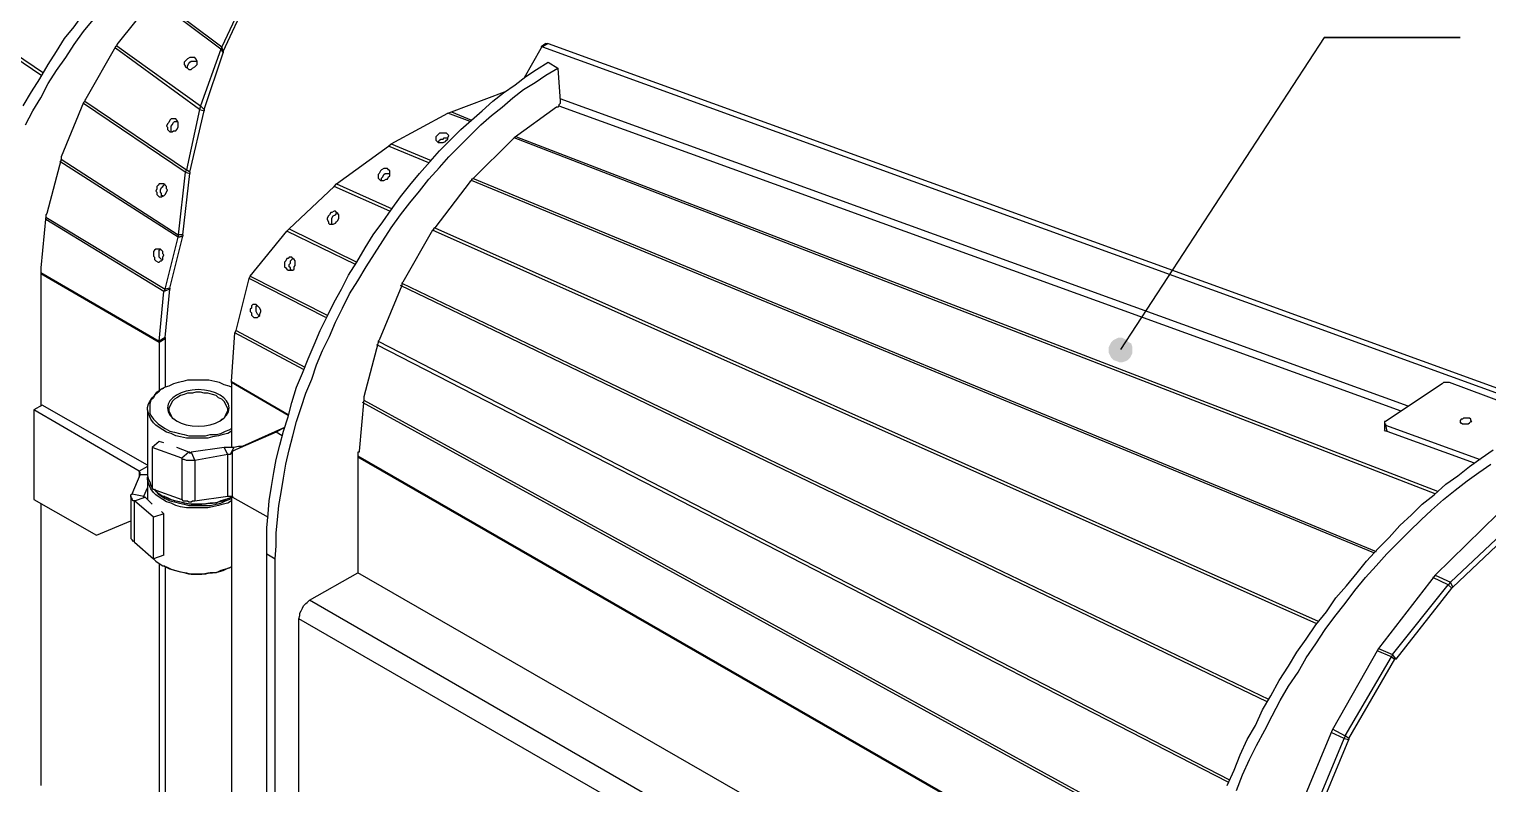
# Model space of a CAD drawing. Extents: x 3 to 592, y 5 to 207.
# Drawn here: x 522.35 to 565.87, y 154.18 to 176.71 of the extents above; entities that cross this region are included whole.
import ezdxf

# ---------------------------------------------------------------- set-up
doc = ezdxf.new("R2010")
doc.units = 0
doc.layers.get('0').update_dxf_attribs({"linetype": 'CONTINUOUS'})
picture_1 = doc.add_image_def('image5.jpg', size_in_pixel=(760, 1236))

msp = doc.modelspace()

# ---------------------------------------------------------------- hatches: boundary and pattern name
h = msp.add_hatch(color=7)
h.paths.add_polyline_path([(554.704237, 166.828611), (554.81007, 166.793333), (554.880626, 166.758056), (554.951181, 166.758056), (555.057015, 166.793333), (555.12757, 166.828611), (555.198126, 166.899167), (555.233404, 166.969722), (555.268681, 167.040278), (555.268681, 167.146111), (555.268681, 167.216667), (555.233404, 167.3225), (555.162848, 167.357778), (555.092293, 167.428333), (555.021737, 167.463611), (554.951181, 167.498889), (554.845348, 167.498889), (554.774793, 167.463611), (554.704237, 167.428333), (554.633681, 167.357778), (554.598404, 167.287222), (554.563126, 167.216667), (554.563126, 167.110833), (554.563126, 167.040278), (554.598404, 166.969722), (554.633681, 166.899167), (554.704237, 166.828611), (554.915904, 167.146111)])
h.paths.add_polyline_path([(507.961181, 190.641111), (508.031737, 190.570556), (508.102293, 190.570556), (508.172848, 190.535278), (508.278681, 190.535278), (508.349237, 190.570556), (508.419793, 190.641111), (508.490348, 190.676389), (508.525626, 190.782222), (508.560904, 190.852778), (508.560904, 190.923333), (508.525626, 191.029167), (508.490348, 191.099722), (508.419793, 191.170278), (508.349237, 191.205556), (508.278681, 191.240833), (508.208126, 191.276111), (508.102293, 191.240833), (508.031737, 191.205556), (507.961181, 191.170278), (507.890626, 191.099722), (507.855348, 191.029167), (507.855348, 190.958611), (507.855348, 190.852778), (507.855348, 190.782222), (507.890626, 190.711667), (507.961181, 190.641111), (508.208126, 190.888056)])
h.paths.add_polyline_path([(565.887293, 108.726111), (568.709515, 106.574167), (567.933404, 105.833333)])
h.paths.add_polyline_path([(565.887293, 111.618889), (568.356737, 114.158889), (569.027015, 113.276944)])
h.paths.add_polyline_path([(554.880626, 54.010278), (554.951181, 53.939722), (555.021737, 53.904444), (555.092293, 53.869167), (555.198126, 53.869167), (555.268681, 53.869167), (555.339237, 53.904444), (555.409793, 53.975), (555.480348, 54.045556), (555.515626, 54.116111), (555.515626, 54.186667), (555.515626, 54.2925), (555.480348, 54.363056), (555.44507, 54.433611), (555.374515, 54.504167), (555.303959, 54.539444), (555.233404, 54.574722), (555.12757, 54.574722), (555.057015, 54.574722), (554.986459, 54.539444), (554.915904, 54.468889), (554.845348, 54.398333), (554.81007, 54.327778), (554.81007, 54.257222), (554.81007, 54.151389), (554.845348, 54.080833), (554.880626, 54.010278), (555.162848, 54.221944)])
h.paths.add_polyline_path([(559.643126, 73.095556), (559.748959, 73.025), (559.819515, 73.025), (559.89007, 72.989722), (559.995904, 73.025), (560.066459, 73.060278), (560.137015, 73.095556), (560.172293, 73.166111), (560.20757, 73.271944), (560.242848, 73.3425), (560.242848, 73.413056), (560.20757, 73.518889), (560.172293, 73.589444), (560.101737, 73.66), (560.031181, 73.695278), (559.960626, 73.730556), (559.854793, 73.730556), (559.784237, 73.695278), (559.713681, 73.66), (559.643126, 73.624722), (559.57257, 73.554167), (559.537293, 73.483611), (559.537293, 73.377778), (559.537293, 73.307222), (559.537293, 73.201389), (559.607848, 73.130833), (559.643126, 73.095556), (559.89007, 73.377778)])
h.paths.add_polyline_path([(502.951737, 82.514722), (502.845904, 82.55), (502.775348, 82.585278), (502.704793, 82.585278), (502.598959, 82.55), (502.528404, 82.514722), (502.457848, 82.444167), (502.42257, 82.373611), (502.387293, 82.303056), (502.387293, 82.197222), (502.387293, 82.126667), (502.42257, 82.056111), (502.493126, 81.985556), (502.563681, 81.915), (502.634237, 81.879722), (502.704793, 81.879722), (502.810626, 81.879722), (502.881181, 81.879722), (502.951737, 81.950278), (503.022293, 81.985556), (503.05757, 82.056111), (503.092848, 82.161944), (503.092848, 82.2325), (503.092848, 82.338333), (503.05757, 82.408889), (502.987015, 82.479444), (502.951737, 82.514722), (502.74007, 82.2325)])
h.paths.add_polyline_path([(531.63257, 120.261944), (531.738404, 120.226667), (531.808959, 120.226667), (531.914793, 120.226667), (531.985348, 120.261944), (532.055904, 120.297222), (532.126459, 120.367778), (532.161737, 120.438333), (532.197015, 120.508889), (532.197015, 120.614722), (532.161737, 120.685278), (532.126459, 120.755833), (532.091181, 120.826389), (532.020626, 120.896944), (531.914793, 120.932222), (531.844237, 120.932222), (531.738404, 120.932222), (531.667848, 120.896944), (531.597293, 120.861667), (531.526737, 120.791111), (531.491459, 120.720556), (531.456181, 120.65), (531.456181, 120.544167), (531.491459, 120.473611), (531.526737, 120.403056), (531.562015, 120.3325), (531.63257, 120.261944), (531.808959, 120.579444)])
h.paths.add_polyline_path([(519.391181, 114.370556), (519.497015, 114.335278), (519.56757, 114.335278), (519.638126, 114.370556), (519.743959, 114.405833), (519.814515, 114.441111), (519.849793, 114.511667), (519.88507, 114.582222), (519.920348, 114.688056), (519.88507, 114.758611), (519.88507, 114.864444), (519.814515, 114.935), (519.779237, 114.970278), (519.673404, 115.040833), (519.602848, 115.040833), (519.532293, 115.040833), (519.426459, 115.040833), (519.355904, 115.005556), (519.285348, 114.970278), (519.25007, 114.899722), (519.214793, 114.793889), (519.179515, 114.723333), (519.179515, 114.6175), (519.214793, 114.546944), (519.25007, 114.476389), (519.320626, 114.405833), (519.391181, 114.370556), (519.532293, 114.688056)])
h.paths.add_polyline_path([(515.616459, 111.583611), (515.263681, 115.111389), (516.322015, 115.076111)])
h.paths.add_polyline_path([(537.912015, 92.921667), (537.98257, 92.886389), (538.088404, 92.851111), (538.158959, 92.851111), (538.229515, 92.886389), (538.30007, 92.921667), (538.370626, 92.992222), (538.441181, 93.062778), (538.441181, 93.168611), (538.441181, 93.239167), (538.441181, 93.309722), (538.405904, 93.415556), (538.370626, 93.486111), (538.30007, 93.521389), (538.194237, 93.556667), (538.123681, 93.591944), (538.053126, 93.556667), (537.947293, 93.556667), (537.876737, 93.521389), (537.806181, 93.450833), (537.770904, 93.380278), (537.735626, 93.274444), (537.735626, 93.203889), (537.770904, 93.133333), (537.806181, 93.0275), (537.841459, 92.956944), (537.912015, 92.921667), (538.088404, 93.203889)])
h.paths.add_polyline_path([(551.846737, 86.077778), (551.917293, 86.0425), (551.987848, 86.007222), (552.093681, 85.971944), (552.164237, 86.007222), (552.27007, 86.0425), (552.340626, 86.077778), (552.375904, 86.148333), (552.411181, 86.218889), (552.446459, 86.289444), (552.446459, 86.395278), (552.446459, 86.465833), (552.411181, 86.536389), (552.340626, 86.606944), (552.27007, 86.6775), (552.199515, 86.6775), (552.093681, 86.712778), (552.023126, 86.712778), (551.95257, 86.6775), (551.882015, 86.606944), (551.811459, 86.571667), (551.776181, 86.501111), (551.740904, 86.395278), (551.740904, 86.324722), (551.740904, 86.218889), (551.811459, 86.148333), (551.846737, 86.077778), (552.093681, 86.36)])
h.paths.add_polyline_path([(556.503404, 74.718333), (556.609237, 74.683056), (556.679793, 74.683056), (556.785626, 74.683056), (556.856181, 74.718333), (556.926737, 74.788889), (556.962015, 74.859444), (556.997293, 74.93), (557.03257, 75.000556), (557.03257, 75.106389), (556.997293, 75.176944), (556.962015, 75.2475), (556.891459, 75.318056), (556.820904, 75.353333), (556.750348, 75.388611), (556.679793, 75.388611), (556.573959, 75.388611), (556.503404, 75.353333), (556.432848, 75.318056), (556.362293, 75.2475), (556.327015, 75.176944), (556.327015, 75.071111), (556.327015, 75.000556), (556.327015, 74.894722), (556.39757, 74.824167), (556.432848, 74.788889), (556.503404, 74.718333), (556.679793, 75.035833)])
h.paths.add_polyline_path([(553.892848, 71.4375), (553.822293, 71.366944), (553.787015, 71.296389), (553.787015, 71.190556), (553.822293, 71.12), (553.85757, 71.049444), (553.892848, 70.978889), (553.963404, 70.908333), (554.033959, 70.873056), (554.139793, 70.873056), (554.210348, 70.873056), (554.280904, 70.873056), (554.386737, 70.943611), (554.422015, 70.978889), (554.49257, 71.049444), (554.49257, 71.155278), (554.527848, 71.225833), (554.49257, 71.331667), (554.457293, 71.402222), (554.422015, 71.472778), (554.351459, 71.508056), (554.280904, 71.543333), (554.17507, 71.578611), (554.104515, 71.578611), (553.998681, 71.543333), (553.928126, 71.508056), (553.892848, 71.4375), (554.139793, 71.225833)])
h.paths.add_polyline_path([(549.165626, 94.9325), (549.236181, 94.897222), (549.342015, 94.861944), (549.41257, 94.861944), (549.483126, 94.861944), (549.588959, 94.897222), (549.659515, 94.9325), (549.694793, 95.003056), (549.73007, 95.073611), (549.765348, 95.179444), (549.765348, 95.25), (549.73007, 95.355833), (549.694793, 95.426389), (549.624237, 95.461667), (549.553681, 95.532222), (549.483126, 95.5675), (549.377293, 95.5675), (549.306737, 95.532222), (549.236181, 95.532222), (549.165626, 95.461667), (549.09507, 95.391111), (549.059793, 95.320556), (549.059793, 95.25), (549.059793, 95.144167), (549.059793, 95.073611), (549.130348, 95.003056), (549.165626, 94.9325), (549.41257, 95.214722)])
h.paths.add_polyline_path([(541.510348, 62.653333), (539.993404, 59.443056), (539.076181, 60.078056)])
h.paths.add_polyline_path([(542.992015, 73.307222), (542.921459, 73.377778), (542.850904, 73.413056), (542.74507, 73.413056), (542.674515, 73.413056), (542.568681, 73.413056), (542.498126, 73.377778), (542.42757, 73.307222), (542.392293, 73.236667), (542.357015, 73.166111), (542.357015, 73.060278), (542.357015, 72.989722), (542.392293, 72.919167), (542.42757, 72.848611), (542.498126, 72.778056), (542.603959, 72.742778), (542.674515, 72.7075), (542.74507, 72.7075), (542.850904, 72.742778), (542.921459, 72.778056), (542.992015, 72.848611), (543.027293, 72.919167), (543.06257, 72.989722), (543.06257, 73.060278), (543.06257, 73.166111), (543.027293, 73.236667), (542.992015, 73.307222), (542.709793, 73.060278)])
h.paths.add_polyline_path([(545.073404, 66.463333), (545.002848, 66.428056), (544.897015, 66.428056), (544.826459, 66.392778), (544.755904, 66.322222), (544.720626, 66.251667), (544.685348, 66.181111), (544.685348, 66.075278), (544.685348, 66.004722), (544.720626, 65.934167), (544.755904, 65.863611), (544.826459, 65.793056), (544.897015, 65.757778), (545.002848, 65.7225), (545.073404, 65.7225), (545.179237, 65.757778), (545.249793, 65.793056), (545.320348, 65.863611), (545.355626, 65.934167), (545.390904, 66.004722), (545.390904, 66.075278), (545.390904, 66.181111), (545.355626, 66.251667), (545.320348, 66.322222), (545.249793, 66.392778), (545.179237, 66.428056), (545.073404, 66.463333), (545.038126, 66.075278)])
h.paths.add_polyline_path([(492.862293, 116.593056), (493.779515, 120.015), (494.767293, 119.556389)])
h.paths.add_polyline_path([(526.411459, 99.941944), (526.482015, 99.906667), (526.55257, 99.871389), (526.623126, 99.836111), (526.728959, 99.836111), (526.799515, 99.871389), (526.87007, 99.906667), (526.940626, 99.977222), (526.975904, 100.047778), (527.011181, 100.118333), (527.011181, 100.224167), (527.011181, 100.294722), (526.975904, 100.365278), (526.940626, 100.435833), (526.87007, 100.506389), (526.799515, 100.541667), (526.693681, 100.541667), (526.623126, 100.541667), (526.517293, 100.541667), (526.446737, 100.506389), (526.411459, 100.435833), (526.340904, 100.365278), (526.305626, 100.259444), (526.305626, 100.188889), (526.340904, 100.118333), (526.340904, 100.0125), (526.411459, 99.941944), (526.658404, 100.188889)])
h.paths.add_polyline_path([(527.646181, 106.574167), (527.716737, 106.538889), (527.787293, 106.503611), (527.857848, 106.468333), (527.963681, 106.503611), (528.034237, 106.503611), (528.104793, 106.574167), (528.175348, 106.609444), (528.210626, 106.715278), (528.245904, 106.785833), (528.245904, 106.856389), (528.210626, 106.962222), (528.175348, 107.032778), (528.14007, 107.103333), (528.069515, 107.138611), (527.998959, 107.173889), (527.893126, 107.209167), (527.82257, 107.173889), (527.716737, 107.173889), (527.646181, 107.103333), (527.610904, 107.068056), (527.540348, 106.962222), (527.540348, 106.891667), (527.540348, 106.821111), (527.540348, 106.715278), (527.575626, 106.644722), (527.646181, 106.574167), (527.893126, 106.821111)])

# ---------------------------------------------------------------- linework, layer by layer
at = {"color": 7}
for points in [[(522.707293, 175.330556), (497.483681, 192.475556)], [(497.518959, 192.546111), (522.777848, 175.401111)], [(522.178126, 174.413333), (522.42507, 174.836667), (522.672015, 175.224722), (522.918959, 175.648056), (523.165904, 176.036111), (523.412848, 176.424167), (523.69507, 176.776944), (523.977293, 177.165), (524.259515, 177.517778), (524.541737, 177.870556), (524.859237, 178.188056), (525.141459, 178.540833), (525.458959, 178.858333), (525.776459, 179.175833), (526.093959, 179.458056), (526.411459, 179.740278), (526.728959, 180.0225), (527.046459, 180.269444), (527.363959, 180.516389), (527.716737, 180.763333), (528.034237, 180.975), (528.351737, 181.151389)], [(522.248681, 173.848889), (522.460348, 174.272222), (522.707293, 174.660278), (522.918959, 175.083611), (523.165904, 175.471667), (523.448126, 175.859722), (523.69507, 176.247778), (523.977293, 176.635833), (524.259515, 176.988611), (524.541737, 177.341389), (524.823959, 177.694167), (525.106181, 178.046944), (525.423681, 178.364444), (525.741181, 178.681944), (526.023404, 178.999444), (526.340904, 179.316944), (526.658404, 179.599167), (527.011181, 179.846111), (527.328681, 180.128333), (527.646181, 180.375278), (527.963681, 180.586944), (528.316459, 180.798611), (528.633959, 181.010278)], [(526.058681, 177.623611), (524.96507, 176.247778)], [(528.069515, 176.106667), (526.058681, 177.623611)], [(526.093959, 177.694167), (528.104793, 176.177222)], [(528.810348, 177.694167), (528.104793, 176.177222)], [(528.14007, 176.036111), (528.845626, 177.553056)], [(524.96507, 176.247778), (524.96507, 176.2125), (524.929793, 176.177222)], [(537.770904, 176.283056), (537.629793, 176.177222)], [(537.841459, 176.283056), (537.66507, 176.177222)], [(537.770904, 176.283056), (537.806181, 176.283056), (537.841459, 176.283056)], [(537.841459, 176.283056), (568.815348, 165.029444)], [(560.983681, 176.459444), (554.915904, 167.146111)], [(560.983681, 176.459444), (565.040626, 176.459444)], [(565.040626, 176.459444), (560.983681, 176.459444)], [(560.983681, 176.459444), (565.040626, 176.459444)], [(565.040626, 176.459444), (560.983681, 176.459444)], [(560.983681, 176.459444), (565.040626, 176.459444)], [(565.040626, 176.459444), (560.983681, 176.459444)], [(524.929793, 176.177222), (524.047848, 174.625)], [(527.434515, 174.3075), (524.929793, 176.141944)], [(524.96507, 176.2125), (527.469793, 174.413333)], [(528.069515, 176.106667), (527.469793, 174.413333)], [(527.575626, 174.3075), (528.14007, 176.000833)], [(528.104793, 176.177222), (528.069515, 176.106667)], [(528.069515, 176.106667), (528.14007, 176.000833)], [(528.14007, 176.036111), (528.104793, 176.177222)], [(528.14007, 176.036111), (528.14007, 176.000833)], [(537.135904, 175.26), (537.629793, 176.141944)], [(537.66507, 176.177222), (537.629793, 176.177222), (537.629793, 176.141944)], [(537.66507, 176.177222), (568.674237, 164.923611)], [(527.081737, 175.542222), (527.081737, 175.5775), (527.081737, 175.612778), (527.117015, 175.683333)], [(527.117015, 175.683333), (527.152293, 175.718611), (527.18757, 175.753889), (527.258126, 175.753889), (527.328681, 175.753889), (527.363959, 175.753889)], [(529.445348, 161.043056), (529.445348, 161.431111), (529.445348, 161.819167), (529.480626, 162.2425), (529.515904, 162.630556), (529.586459, 163.053889), (529.657015, 163.477222), (529.72757, 163.865278), (529.833404, 164.288611), (529.939237, 164.711944), (530.080348, 165.135278), (530.186181, 165.558611), (530.327293, 166.017222), (530.503681, 166.440556), (530.68007, 166.863889), (530.856459, 167.287222), (531.032848, 167.710556), (531.244515, 168.133889), (531.456181, 168.557222), (531.667848, 168.945278), (531.879515, 169.368611), (532.126459, 169.756667), (532.373404, 170.18), (532.620348, 170.568056), (532.90257, 170.956111), (533.149515, 171.308889), (533.431737, 171.696944), (533.713959, 172.049722), (533.996181, 172.4025), (534.313681, 172.755278), (534.595904, 173.072778), (534.913404, 173.390278), (535.230904, 173.707778), (535.548404, 173.99), (535.865904, 174.272222), (536.183404, 174.554444), (536.500904, 174.801389), (536.853681, 175.048333), (537.171181, 175.295278), (537.488681, 175.506944), (537.841459, 175.718611)], [(529.692293, 160.901944), (529.72757, 161.29), (529.72757, 161.678056), (529.762848, 162.066111), (529.798126, 162.489444), (529.868681, 162.8775), (529.939237, 163.300833), (530.009793, 163.724167), (530.115626, 164.1475), (530.221459, 164.570833), (530.327293, 164.994167), (530.468404, 165.4175), (530.609515, 165.840833), (530.785904, 166.264167), (530.927015, 166.6875), (531.103404, 167.110833), (531.31507, 167.534167), (531.491459, 167.9575), (531.703126, 168.380833), (531.914793, 168.804167), (532.161737, 169.192222), (532.408681, 169.615556), (532.655626, 170.003611), (532.90257, 170.391667), (533.149515, 170.779722), (533.431737, 171.167778), (533.713959, 171.520556), (533.996181, 171.873333), (534.278404, 172.226111), (534.595904, 172.578889), (534.878126, 172.896389), (535.195626, 173.213889), (535.513126, 173.531389), (535.830626, 173.848889), (536.148126, 174.131111), (536.465626, 174.378056), (536.783126, 174.660278), (537.100626, 174.907222), (537.453404, 175.118889), (537.770904, 175.330556), (538.123681, 175.542222)], [(537.841459, 175.718611), (538.123681, 175.542222)], [(538.123681, 175.542222), (538.194237, 174.554444)], [(523.977293, 174.519167), (523.307015, 172.896389)], [(524.047848, 174.625), (524.01257, 174.589722), (524.01257, 174.554444), (523.977293, 174.519167)], [(524.01257, 174.554444), (527.046459, 172.508333)], [(534.948681, 174.236944), (536.536181, 174.836667)], [(538.194237, 174.554444), (538.194237, 174.519167), (538.194237, 174.483889), (538.158959, 174.448611), (538.158959, 174.413333), (538.123681, 174.378056), (538.088404, 174.378056)], [(563.488404, 165.452778), (538.194237, 174.625)], [(527.011181, 172.437778), (523.977293, 174.483889)], [(527.434515, 174.3075), (527.046459, 172.508333)], [(527.152293, 172.437778), (527.575626, 174.272222)], [(527.469793, 174.413333), (527.434515, 174.3075)], [(527.434515, 174.3075), (527.575626, 174.272222)], [(527.575626, 174.3075), (527.469793, 174.413333)], [(527.575626, 174.3075), (527.575626, 174.272222)], [(533.149515, 173.284444), (534.842848, 174.201667)], [(534.842848, 174.201667), (534.948681, 174.236944)], [(535.513126, 173.954722), (534.842848, 174.201667)], [(534.948681, 174.236944), (535.548404, 173.99)], [(538.088404, 174.378056), (536.818404, 173.460833)], [(538.158959, 174.413333), (563.276737, 165.311667)], [(526.587848, 173.637222), (526.587848, 173.6725), (526.587848, 173.743056), (526.587848, 173.813611), (526.623126, 173.848889)], [(526.623126, 173.848889), (526.658404, 173.919444), (526.693681, 173.954722), (526.728959, 173.954722), (526.799515, 173.954722)], [(531.526737, 172.085), (533.078959, 173.213889)], [(533.078959, 173.213889), (533.149515, 173.284444)], [(534.278404, 172.72), (533.078959, 173.213889)], [(533.149515, 173.284444), (534.348959, 172.790556)], [(534.560626, 173.319722), (534.595904, 173.390278), (534.631181, 173.425556), (534.701737, 173.425556), (534.737015, 173.460833), (534.80757, 173.460833), (534.842848, 173.460833)], [(536.783126, 173.425556), (535.583681, 172.226111)], [(536.818404, 173.460833), (536.783126, 173.425556)], [(564.299793, 162.842222), (536.818404, 173.460833)], [(536.888959, 173.496111), (564.370348, 162.912778)], [(523.307015, 172.825833), (522.883681, 171.203056)], [(526.799515, 170.4975), (523.271737, 172.755278)], [(523.307015, 172.896389), (523.307015, 172.861111), (523.307015, 172.825833)], [(523.307015, 172.825833), (526.799515, 170.568056)], [(527.011181, 172.437778), (526.799515, 170.568056)], [(526.940626, 170.568056), (527.152293, 172.4025)], [(527.046459, 172.508333), (527.011181, 172.437778)], [(527.011181, 172.437778), (527.152293, 172.4025)], [(527.152293, 172.437778), (527.046459, 172.508333)], [(527.152293, 172.437778), (527.152293, 172.4025)], [(532.867293, 172.190833), (532.867293, 172.226111), (532.867293, 172.261389), (532.90257, 172.296667), (532.937848, 172.367222), (532.973126, 172.4025), (533.043681, 172.4025), (533.078959, 172.4025), (533.114237, 172.4025)], [(526.340904, 171.732222), (526.305626, 171.732222), (526.305626, 171.802778), (526.270348, 171.838056), (526.270348, 171.908611), (526.305626, 171.979167)], [(526.305626, 171.979167), (526.340904, 172.014444), (526.376181, 172.049722), (526.411459, 172.085)], [(530.115626, 170.744444), (531.456181, 172.014444)], [(531.456181, 172.014444), (531.526737, 172.085)], [(533.114237, 171.273611), (531.456181, 172.014444)], [(531.526737, 172.085), (533.184793, 171.344167)], [(535.513126, 172.155556), (534.454793, 170.779722)], [(535.583681, 172.226111), (535.548404, 172.226111), (535.548404, 172.190833), (535.513126, 172.155556)], [(562.465348, 161.078333), (535.548404, 172.190833)], [(535.583681, 172.261389), (562.535904, 161.113611)], [(522.848404, 171.1325), (522.707293, 169.580278)], [(522.883681, 171.203056), (522.848404, 171.167778), (522.848404, 171.1325)], [(522.848404, 171.097222), (526.411459, 168.945278)], [(526.376181, 168.874722), (522.848404, 171.026667)], [(531.385626, 170.885556), (531.385626, 170.920833), (531.385626, 170.956111), (531.385626, 171.026667), (531.385626, 171.061944), (531.420904, 171.1325), (531.491459, 171.167778), (531.526737, 171.203056), (531.562015, 171.203056)], [(528.951459, 169.333333), (530.04507, 170.673889)], [(530.04507, 170.673889), (530.115626, 170.744444)], [(532.091181, 169.686111), (530.04507, 170.673889)], [(530.115626, 170.744444), (532.126459, 169.756667)], [(534.384237, 170.709167), (533.502293, 169.156944)], [(534.454793, 170.779722), (534.419515, 170.744444), (534.419515, 170.709167), (534.384237, 170.709167)], [(560.772015, 158.961667), (534.384237, 170.709167)], [(534.454793, 170.779722), (560.807293, 159.032222)], [(526.23507, 170.074167), (526.23507, 170.109444), (526.270348, 170.144722)], [(526.411459, 168.945278), (526.799515, 170.4975)], [(526.55257, 168.980556), (526.940626, 170.532778)], [(526.799515, 170.568056), (526.799515, 170.4975)], [(526.940626, 170.568056), (526.799515, 170.568056)], [(526.940626, 170.532778), (526.799515, 170.4975)], [(526.799515, 170.4975), (526.940626, 170.532778)], [(526.940626, 170.568056), (526.940626, 170.532778)], [(526.305626, 169.827222), (526.270348, 169.8625), (526.23507, 169.897778), (526.23507, 169.968333), (526.23507, 170.003611), (526.23507, 170.074167)], [(530.186181, 169.509722), (530.150904, 169.509722), (530.150904, 169.580278), (530.115626, 169.615556), (530.115626, 169.686111), (530.150904, 169.721389), (530.150904, 169.791944), (530.186181, 169.827222), (530.221459, 169.8625)], [(522.707293, 169.580278), (522.707293, 169.545)], [(522.707293, 169.545), (522.707293, 165.452778)], [(522.707293, 169.439167), (526.23507, 167.393056)], [(526.23507, 167.357778), (522.707293, 169.403889)], [(528.916181, 169.262778), (528.951459, 169.333333)], [(528.951459, 169.333333), (531.244515, 168.169167)], [(526.23507, 167.393056), (526.376181, 168.874722)], [(526.411459, 168.945278), (526.376181, 168.874722)], [(526.55257, 168.945278), (526.376181, 168.874722)], [(526.55257, 168.980556), (526.411459, 168.945278)], [(526.411459, 167.498889), (526.55257, 168.945278)], [(526.55257, 168.980556), (526.55257, 168.945278)], [(528.528126, 167.710556), (528.916181, 169.262778)], [(531.209237, 168.098611), (528.916181, 169.262778)], [(533.467015, 169.051111), (532.796737, 167.428333)], [(559.290348, 156.633333), (533.431737, 169.051111)], [(533.502293, 169.156944), (533.467015, 169.121667), (533.467015, 169.086389), (533.467015, 169.051111)], [(533.467015, 169.121667), (559.325626, 156.703889)], [(529.233681, 168.133889), (529.198404, 168.169167), (529.163126, 168.204444), (529.127848, 168.275), (529.127848, 168.310278), (529.127848, 168.380833), (529.127848, 168.451389), (529.163126, 168.451389)], [(528.387015, 166.193611), (528.492848, 167.64)], [(528.492848, 167.64), (528.528126, 167.710556)], [(530.538959, 166.546389), (528.492848, 167.64)], [(528.528126, 167.710556), (530.574237, 166.616944)], [(526.411459, 167.498889), (526.23507, 167.393056)], [(526.411459, 167.463611), (526.23507, 167.357778)], [(526.23507, 167.393056), (526.23507, 167.357778)], [(526.23507, 167.357778), (526.23507, 165.911389)], [(526.411459, 167.498889), (526.411459, 167.463611)], [(526.411459, 167.463611), (526.411459, 166.017222)], [(532.761459, 167.357778), (532.338126, 165.735)], [(558.126181, 154.234444), (532.726181, 167.287222)], [(532.796737, 167.428333), (532.761459, 167.393056), (532.761459, 167.357778)], [(532.761459, 167.393056), (558.161459, 154.305)], [(528.387015, 166.017222), (528.316459, 166.0525), (528.175348, 166.087778), (528.034237, 166.158333), (527.893126, 166.193611), (527.716737, 166.228889), (527.575626, 166.228889), (527.399237, 166.228889), (527.258126, 166.228889), (527.081737, 166.228889), (526.940626, 166.193611), (526.799515, 166.158333), (526.658404, 166.123056), (526.517293, 166.0525), (526.411459, 166.017222), (526.270348, 165.946667), (526.199793, 165.876111), (526.093959, 165.770278), (526.058681, 165.699722), (525.988126, 165.629167), (525.952848, 165.523333), (525.952848, 165.4175), (525.952848, 165.346944), (525.952848, 165.241111), (525.988126, 165.170556), (526.058681, 165.064722), (526.129237, 164.994167), (526.199793, 164.923611), (526.305626, 164.853056), (526.411459, 164.7825), (526.55257, 164.711944), (526.693681, 164.676667), (526.834793, 164.641389), (526.975904, 164.606111), (527.117015, 164.570833), (527.293404, 164.570833), (527.469793, 164.570833), (527.610904, 164.570833), (527.752015, 164.606111), (527.928404, 164.606111), (528.069515, 164.641389), (528.210626, 164.711944), (528.316459, 164.747222), (528.387015, 164.7825)], [(528.387015, 164.711944), (528.281181, 164.641389), (528.14007, 164.606111), (527.998959, 164.570833), (527.82257, 164.535556), (527.681459, 164.500278), (527.50507, 164.500278), (527.363959, 164.500278), (527.18757, 164.500278), (527.046459, 164.500278), (526.87007, 164.535556), (526.728959, 164.570833), (526.587848, 164.641389), (526.446737, 164.676667), (526.340904, 164.747222), (526.23507, 164.817778), (526.129237, 164.888333), (526.058681, 164.958889), (525.988126, 165.064722), (525.952848, 165.135278), (525.91757, 165.241111), (525.882293, 165.346944), (525.882293, 165.4175), (525.91757, 165.523333), (525.952848, 165.593889), (526.023404, 165.699722), (526.093959, 165.770278), (526.164515, 165.876111), (526.270348, 165.946667), (526.340904, 165.981944)], [(526.376181, 165.981944), (526.340904, 165.981944)], [(527.998959, 165.699722), (527.928404, 165.770278), (527.82257, 165.805556), (527.681459, 165.840833), (527.575626, 165.840833), (527.469793, 165.876111), (527.328681, 165.876111), (527.222848, 165.840833), (527.081737, 165.840833), (526.975904, 165.805556), (526.87007, 165.770278), (526.764237, 165.699722), (526.693681, 165.664444), (526.623126, 165.593889), (526.587848, 165.523333), (526.55257, 165.452778), (526.517293, 165.382222), (526.517293, 165.311667), (526.55257, 165.241111), (526.587848, 165.170556), (526.623126, 165.1), (526.693681, 165.064722), (526.764237, 164.994167)], [(528.387015, 166.158333), (528.387015, 166.193611)], [(528.387015, 166.193611), (530.080348, 165.205833)], [(528.387015, 166.158333), (528.387015, 164.218056)], [(530.080348, 165.170556), (528.387015, 166.158333)], [(564.511459, 166.123056), (562.818126, 164.994167)], [(564.723126, 166.158333), (564.687848, 166.158333), (564.65257, 166.158333), (564.617293, 166.158333), (564.582015, 166.158333), (564.546737, 166.158333), (564.511459, 166.123056)], [(567.580626, 165.1), (564.723126, 166.158333)], [(522.74257, 165.488056), (522.495626, 165.346944)], [(525.882293, 163.688889), (522.74257, 165.488056)], [(528.034237, 164.994167), (528.104793, 165.064722), (528.175348, 165.1), (528.210626, 165.170556), (528.245904, 165.241111), (528.281181, 165.311667), (528.281181, 165.382222), (528.245904, 165.452778), (528.210626, 165.523333), (528.175348, 165.593889), (528.104793, 165.664444), (527.998959, 165.699722)], [(532.338126, 165.664444), (532.197015, 164.112222)], [(557.279515, 151.870833), (532.302848, 165.558611)], [(532.338126, 165.735), (532.338126, 165.699722), (532.338126, 165.664444)], [(532.338126, 165.629167), (557.314793, 151.941389)], [(522.495626, 165.346944), (522.495626, 162.665833)], [(525.635348, 163.5125), (522.495626, 165.346944)], [(525.882293, 165.346944), (525.882293, 163.406667)], [(562.818126, 164.994167), (562.782848, 164.994167), (562.782848, 164.958889), (562.782848, 164.923611), (562.818126, 164.923611), (562.818126, 164.888333)], [(562.782848, 164.958889), (562.782848, 164.747222)], [(529.72757, 164.676667), (528.422293, 164.112222)], [(529.974515, 164.817778), (528.704515, 164.253333)], [(529.974515, 164.817778), (529.72757, 164.676667)], [(529.903959, 164.570833), (529.72757, 164.676667)], [(562.853404, 164.711944), (562.818126, 164.711944), (562.782848, 164.747222)], [(562.818126, 164.888333), (565.640348, 163.865278)], [(562.818126, 164.888333), (562.853404, 164.711944)], [(562.853404, 164.711944), (565.463959, 163.759444)], [(526.23507, 164.394444), (526.023404, 164.218056)], [(526.023404, 164.218056), (526.023404, 162.983333)], [(526.905348, 163.900556), (526.023404, 164.218056)], [(526.376181, 164.359167), (526.23507, 164.394444)], [(527.117015, 164.076944), (526.764237, 164.218056)], [(527.117015, 164.076944), (526.905348, 163.900556)], [(527.18757, 164.076944), (527.152293, 164.041667), (527.152293, 164.076944), (527.117015, 164.076944)], [(528.175348, 164.218056), (527.18757, 164.076944)], [(527.18757, 164.076944), (527.293404, 163.83)], [(528.281181, 164.006389), (528.175348, 164.218056)], [(528.45757, 164.218056), (528.422293, 164.218056), (528.387015, 164.218056), (528.351737, 164.218056), (528.316459, 164.218056), (528.281181, 164.218056), (528.245904, 164.218056), (528.210626, 164.218056), (528.175348, 164.218056)], [(528.45757, 164.218056), (528.351737, 164.006389)], [(528.422293, 164.112222), (528.351737, 164.006389)], [(528.422293, 164.112222), (528.704515, 164.253333)], [(528.422293, 162.736389), (528.422293, 164.112222)], [(528.704515, 164.253333), (528.598681, 164.253333), (528.45757, 164.218056)], [(532.197015, 164.112222), (532.197015, 164.076944), (532.161737, 164.076944)], [(532.161737, 164.076944), (532.161737, 160.478611)], [(558.090904, 154.128611), (558.30257, 154.587222), (558.478959, 155.045833), (558.690626, 155.504444), (558.93757, 155.927778), (559.149237, 156.386389), (559.396181, 156.809722), (559.643126, 157.268333), (559.925348, 157.691667), (560.172293, 158.115), (560.454515, 158.503056), (560.736737, 158.926389), (561.054237, 159.314444), (561.336459, 159.737778), (561.653959, 160.090556), (561.971459, 160.478611), (562.253681, 160.831389), (562.606459, 161.219444), (562.923959, 161.536944), (563.241459, 161.889722), (563.594237, 162.207222), (563.911737, 162.524722), (564.264515, 162.806944), (564.617293, 163.124444), (564.97007, 163.371389), (565.322848, 163.653611), (565.675626, 163.900556), (566.028404, 164.1475)], [(525.882293, 163.653611), (525.635348, 163.5125)], [(527.293404, 163.83), (527.222848, 163.83), (527.18757, 163.83), (527.117015, 163.83), (527.081737, 163.83), (527.046459, 163.83), (526.975904, 163.865278), (526.940626, 163.865278), (526.905348, 163.900556)], [(526.905348, 163.900556), (526.905348, 162.665833)], [(528.281181, 164.006389), (527.293404, 163.83)], [(527.293404, 163.83), (527.293404, 162.630556)], [(528.281181, 162.771667), (528.281181, 164.006389)], [(528.351737, 164.006389), (528.316459, 164.006389), (528.281181, 164.006389)], [(532.161737, 163.971111), (556.785626, 149.789444)], [(556.785626, 149.754167), (532.161737, 163.935833)], [(558.373126, 153.9875), (558.549515, 154.446111), (558.761181, 154.904722), (558.972848, 155.328056), (559.219793, 155.786667), (559.431459, 156.21), (559.678404, 156.668611), (559.925348, 157.091944), (560.20757, 157.515278), (560.454515, 157.938611), (560.736737, 158.361944), (561.018959, 158.785278), (561.301181, 159.173333), (561.618681, 159.561389), (561.900904, 159.949444), (562.218404, 160.3375), (562.535904, 160.690278), (562.853404, 161.043056), (563.206181, 161.395833), (563.523681, 161.713333), (563.876459, 162.066111), (564.193959, 162.348333), (564.546737, 162.665833), (564.899515, 162.948056), (565.252293, 163.230278), (565.60507, 163.477222), (565.957848, 163.724167)], [(525.423681, 162.842222), (525.670626, 163.406667)], [(525.670626, 163.406667), (525.670626, 163.441944), (525.670626, 163.477222), (525.635348, 163.5125)], [(525.635348, 163.5125), (525.635348, 163.336111)], [(525.882293, 163.406667), (525.670626, 163.406667)], [(525.882293, 163.406667), (525.882293, 163.371389), (525.91757, 163.265556), (525.952848, 163.195), (525.988126, 163.089167), (526.023404, 163.018611)], [(528.387015, 162.630556), (528.281181, 162.56), (528.14007, 162.524722), (527.998959, 162.489444), (527.82257, 162.454167), (527.681459, 162.418889), (527.50507, 162.418889), (527.363959, 162.418889), (527.18757, 162.418889), (527.046459, 162.418889), (526.87007, 162.454167), (526.728959, 162.489444), (526.587848, 162.56), (526.446737, 162.595278), (526.340904, 162.665833), (526.23507, 162.736389), (526.129237, 162.806944), (526.058681, 162.8775), (525.988126, 162.983333), (525.952848, 163.053889), (525.91757, 163.159722), (525.882293, 163.265556), (525.882293, 163.336111)], [(525.882293, 163.265556), (525.882293, 162.665833)], [(525.494237, 162.630556), (525.458959, 162.630556), (525.423681, 162.665833), (525.423681, 162.701111), (525.388404, 162.736389), (525.388404, 162.771667), (525.388404, 162.806944), (525.423681, 162.842222)], [(525.388404, 162.771667), (525.388404, 161.536944)], [(525.423681, 162.842222), (525.776459, 162.771667)], [(525.776459, 162.771667), (525.882293, 163.018611)], [(525.811737, 162.736389), (525.776459, 162.736389), (525.776459, 162.771667)], [(526.023404, 163.053889), (526.023404, 163.018611)], [(526.023404, 162.983333), (526.905348, 162.665833)], [(526.058681, 162.983333), (526.129237, 162.912778), (526.199793, 162.842222), (526.305626, 162.771667), (526.411459, 162.701111), (526.55257, 162.630556), (526.693681, 162.595278), (526.834793, 162.56), (526.975904, 162.524722), (527.117015, 162.489444), (527.293404, 162.489444), (527.469793, 162.489444), (527.610904, 162.489444), (527.752015, 162.489444), (527.928404, 162.524722), (528.069515, 162.56), (528.210626, 162.630556), (528.316459, 162.665833), (528.387015, 162.701111)], [(526.093959, 162.983333), (526.129237, 162.912778), (526.23507, 162.842222), (526.340904, 162.771667), (526.446737, 162.736389), (526.587848, 162.665833), (526.728959, 162.630556), (526.87007, 162.595278), (527.046459, 162.56), (527.18757, 162.524722), (527.363959, 162.524722), (527.50507, 162.524722), (527.681459, 162.56), (527.82257, 162.56), (527.998959, 162.595278), (528.14007, 162.630556), (528.281181, 162.701111), (528.387015, 162.736389)], [(526.340904, 162.771667), (526.376181, 162.771667)], [(528.387015, 162.736389), (528.316459, 162.701111), (528.210626, 162.665833), (528.069515, 162.630556), (527.928404, 162.56), (527.752015, 162.56), (527.610904, 162.524722), (527.469793, 162.524722), (527.293404, 162.524722), (527.117015, 162.524722), (526.975904, 162.56), (526.834793, 162.595278), (526.693681, 162.630556), (526.55257, 162.665833), (526.411459, 162.736389), (526.376181, 162.771667)], [(527.293404, 162.630556), (528.281181, 162.771667)], [(528.281181, 162.771667), (528.316459, 162.771667), (528.351737, 162.771667), (528.387015, 162.771667), (528.422293, 162.771667), (528.422293, 162.736389)], [(528.387015, 162.771667), (528.387015, 148.695833)], [(522.495626, 162.665833), (524.365348, 161.6075)], [(522.707293, 162.524722), (522.707293, 154.128611)], [(525.494237, 162.630556), (525.811737, 162.736389)], [(526.058681, 162.136667), (525.494237, 162.630556)], [(525.494237, 161.395833), (525.494237, 162.630556)], [(526.023404, 162.524722), (525.811737, 162.736389)], [(526.376181, 162.2425), (526.305626, 162.313056)], [(526.905348, 162.665833), (526.940626, 162.630556), (526.975904, 162.630556), (527.046459, 162.630556), (527.081737, 162.630556), (527.117015, 162.595278), (527.18757, 162.595278), (527.222848, 162.630556), (527.293404, 162.630556)], [(528.422293, 162.736389), (529.480626, 162.136667)], [(524.365348, 161.6075), (525.388404, 162.030833)], [(526.376181, 162.2425), (526.058681, 162.136667)], [(526.058681, 160.901944), (526.058681, 162.136667)], [(526.376181, 161.007778), (526.376181, 162.2425)], [(566.169515, 162.2425), (564.299793, 160.408056)], [(564.758404, 160.196389), (566.628126, 161.960278)], [(525.388404, 161.536944), (525.388404, 161.501667), (525.423681, 161.466389), (525.423681, 161.431111), (525.458959, 161.431111), (525.494237, 161.395833)], [(564.828959, 160.055278), (566.698681, 161.819167)], [(525.494237, 161.395833), (526.058681, 160.901944)], [(526.376181, 161.007778), (526.058681, 160.901944)], [(529.445348, 161.043056), (529.692293, 160.901944)], [(529.445348, 148.413611), (529.445348, 161.043056)], [(526.058681, 160.901944), (526.129237, 160.831389), (526.23507, 160.760833), (526.340904, 160.690278), (526.446737, 160.655), (526.587848, 160.584444), (526.728959, 160.549167), (526.87007, 160.513889), (527.046459, 160.478611), (527.18757, 160.443333), (527.363959, 160.443333), (527.50507, 160.443333), (527.681459, 160.478611), (527.82257, 160.478611), (527.998959, 160.513889), (528.14007, 160.549167), (528.281181, 160.619722), (528.387015, 160.655)], [(526.23507, 160.760833), (526.23507, 152.470556)], [(526.340904, 160.690278), (526.376181, 160.690278)], [(528.387015, 160.655), (528.316459, 160.619722), (528.210626, 160.584444), (528.069515, 160.549167), (527.928404, 160.478611), (527.752015, 160.478611), (527.610904, 160.443333), (527.469793, 160.443333), (527.293404, 160.443333), (527.117015, 160.443333), (526.975904, 160.478611), (526.834793, 160.513889), (526.693681, 160.549167), (526.55257, 160.584444), (526.411459, 160.655), (526.376181, 160.690278)], [(526.411459, 160.655), (526.411459, 152.576389)], [(529.692293, 148.237222), (529.692293, 160.901944)], [(530.715348, 159.667222), (532.161737, 160.478611)], [(556.538681, 146.438056), (532.161737, 160.478611)], [(564.299793, 160.408056), (562.606459, 158.220833)], [(564.687848, 160.125833), (564.229237, 160.3375)], [(564.299793, 160.408056), (564.758404, 160.196389)], [(564.758404, 160.196389), (564.687848, 160.125833)], [(564.828959, 160.055278), (564.758404, 160.196389)], [(563.029793, 158.044444), (564.687848, 160.125833)], [(563.135626, 157.903333), (564.793681, 160.02)], [(564.687848, 160.125833), (564.793681, 160.02)], [(564.828959, 160.055278), (564.793681, 160.02)], [(530.397848, 159.102778), (530.433126, 159.208611), (530.433126, 159.279167), (530.468404, 159.349722), (530.503681, 159.420278), (530.538959, 159.490833), (530.609515, 159.561389), (530.644793, 159.596667), (530.715348, 159.667222)], [(556.538681, 144.744722), (530.715348, 159.667222)], [(530.397848, 152.258889), (530.397848, 159.102778)], [(545.143959, 150.600833), (530.397848, 159.102778)], [(562.606459, 158.220833), (561.230626, 155.786667)], [(561.618681, 155.610278), (562.994515, 157.973889)], [(562.994515, 157.973889), (562.571181, 158.150278)], [(562.606459, 158.220833), (563.029793, 158.044444)], [(563.029793, 158.044444), (562.994515, 157.973889)], [(562.994515, 157.973889), (563.100348, 157.903333)], [(563.135626, 157.903333), (563.029793, 158.044444)], [(561.724515, 155.539722), (563.100348, 157.903333)], [(563.135626, 157.903333), (563.100348, 157.903333)], [(561.230626, 155.786667), (560.172293, 153.246667)], [(561.230626, 155.821944), (561.618681, 155.610278)], [(560.560348, 153.070278), (561.583404, 155.539722)], [(560.701459, 153.035), (561.724515, 155.504444)], [(561.583404, 155.539722), (561.195348, 155.716111)], [(561.618681, 155.610278), (561.583404, 155.539722)], [(561.583404, 155.539722), (561.724515, 155.504444)], [(561.724515, 155.539722), (561.618681, 155.610278)], [(561.724515, 155.539722), (561.724515, 155.504444)]]:
    msp.add_lwpolyline(points, dxfattribs=at)
for points in [[(527.328681, 175.612778), (527.363959, 175.648056), (527.363959, 175.718611), (527.363959, 175.753889), (527.328681, 175.824444), (527.293404, 175.859722), (527.258126, 175.859722), (527.18757, 175.859722), (527.152293, 175.859722), (527.081737, 175.824444), (527.046459, 175.789167), (527.011181, 175.753889), (526.975904, 175.718611), (526.975904, 175.648056), (527.011181, 175.612778), (527.011181, 175.5775), (527.081737, 175.542222), (527.117015, 175.506944), (527.18757, 175.506944), (527.222848, 175.542222), (527.293404, 175.5775)], [(526.728959, 174.025278), (526.693681, 174.025278), (526.623126, 174.025278), (526.587848, 174.025278), (526.55257, 173.99), (526.517293, 173.919444), (526.482015, 173.884167), (526.446737, 173.813611), (526.482015, 173.778333), (526.482015, 173.707778), (526.517293, 173.6725), (526.55257, 173.637222), (526.623126, 173.637222), (526.658404, 173.6725), (526.728959, 173.6725), (526.764237, 173.707778), (526.799515, 173.778333), (526.799515, 173.813611), (526.799515, 173.884167), (526.799515, 173.919444), (526.764237, 173.99)], [(534.80757, 173.390278), (534.842848, 173.425556), (534.842848, 173.460833), (534.878126, 173.531389), (534.842848, 173.566667), (534.80757, 173.601944), (534.772293, 173.601944), (534.737015, 173.601944), (534.666459, 173.601944), (534.595904, 173.601944), (534.560626, 173.566667), (534.525348, 173.531389), (534.49007, 173.496111), (534.49007, 173.425556), (534.49007, 173.390278), (534.525348, 173.355), (534.560626, 173.319722), (534.595904, 173.319722), (534.631181, 173.319722), (534.701737, 173.319722), (534.772293, 173.355)], [(533.078959, 172.296667), (533.114237, 172.331944), (533.114237, 172.367222), (533.114237, 172.437778), (533.114237, 172.473056), (533.078959, 172.508333), (533.043681, 172.543611), (532.973126, 172.543611), (532.937848, 172.543611), (532.867293, 172.508333), (532.832015, 172.473056), (532.796737, 172.4025), (532.761459, 172.367222), (532.761459, 172.331944), (532.761459, 172.261389), (532.796737, 172.226111), (532.832015, 172.190833), (532.867293, 172.190833), (532.937848, 172.190833), (533.008404, 172.226111), (533.043681, 172.226111)], [(526.376181, 172.085), (526.340904, 172.085), (526.270348, 172.085), (526.23507, 172.085), (526.199793, 172.049722), (526.164515, 172.014444), (526.164515, 171.943889), (526.129237, 171.873333), (526.164515, 171.838056), (526.164515, 171.7675), (526.199793, 171.732222), (526.23507, 171.696944), (526.305626, 171.696944), (526.340904, 171.732222), (526.376181, 171.732222), (526.411459, 171.7675), (526.446737, 171.838056), (526.482015, 171.908611), (526.446737, 171.943889), (526.446737, 172.014444), (526.411459, 172.049722)], [(531.562015, 170.991389), (531.597293, 171.061944), (531.597293, 171.097222), (531.597293, 171.167778), (531.562015, 171.203056), (531.526737, 171.238333), (531.491459, 171.273611), (531.456181, 171.273611), (531.385626, 171.238333), (531.350348, 171.238333), (531.31507, 171.167778), (531.279793, 171.1325), (531.244515, 171.061944), (531.244515, 171.026667), (531.279793, 170.956111), (531.279793, 170.920833), (531.31507, 170.885556), (531.385626, 170.885556), (531.420904, 170.885556), (531.491459, 170.920833), (531.526737, 170.956111)], [(526.270348, 170.144722), (526.199793, 170.144722), (526.164515, 170.144722), (526.129237, 170.144722), (526.093959, 170.109444), (526.058681, 170.074167), (526.058681, 170.003611), (526.058681, 169.933056), (526.093959, 169.897778), (526.093959, 169.827222), (526.129237, 169.791944), (526.199793, 169.756667), (526.23507, 169.756667), (526.270348, 169.791944), (526.305626, 169.791944), (526.340904, 169.827222), (526.340904, 169.897778), (526.376181, 169.968333), (526.340904, 170.003611), (526.340904, 170.074167), (526.305626, 170.109444)], [(530.256737, 169.615556), (530.292015, 169.650833), (530.292015, 169.721389), (530.292015, 169.791944), (530.256737, 169.827222), (530.221459, 169.8625), (530.186181, 169.897778), (530.115626, 169.897778), (530.080348, 169.8625), (530.04507, 169.8625), (530.009793, 169.791944), (529.974515, 169.756667), (529.974515, 169.686111), (529.974515, 169.615556), (530.009793, 169.580278), (530.04507, 169.545), (530.080348, 169.509722), (530.115626, 169.509722), (530.150904, 169.509722), (530.221459, 169.509722), (530.256737, 169.545)], [(529.233681, 168.204444), (529.268959, 168.275), (529.268959, 168.310278), (529.233681, 168.380833), (529.198404, 168.416111), (529.163126, 168.451389), (529.127848, 168.486667), (529.09257, 168.486667), (529.022015, 168.486667), (528.986737, 168.451389), (528.986737, 168.380833), (528.951459, 168.345556), (528.951459, 168.275), (528.986737, 168.239722), (528.986737, 168.169167), (529.022015, 168.133889), (529.057293, 168.098611), (529.127848, 168.098611), (529.163126, 168.098611), (529.198404, 168.133889), (529.233681, 168.169167)], [(565.322848, 165.1), (565.252293, 165.1), (565.217015, 165.1), (565.146459, 165.1), (565.111181, 165.064722), (565.075904, 165.064722), (565.040626, 165.029444), (565.040626, 164.994167), (565.040626, 164.958889), (565.075904, 164.958889), (565.111181, 164.923611), (565.181737, 164.923611), (565.217015, 164.923611), (565.28757, 164.923611), (565.322848, 164.958889), (565.358126, 164.994167), (565.393404, 164.994167), (565.358126, 165.029444), (565.358126, 165.064722)]]:
    msp.add_lwpolyline(points, close=True, dxfattribs=at)
msp.add_ellipse((527.399237, 165.399861), major_axis=(0.917222, 0), ratio=0.596154, start_param=0, end_param=6.283185, dxfattribs=at)

# ---------------------------------------------------------------- pictures from other files: only their frames are drawn
image = msp.add_image(picture_1, insert=(462.612373, 26.904439), size_in_units=(110.2152, 179.750244))
image.dxf.flags = 7

doc.saveas('drawing.dxf')
